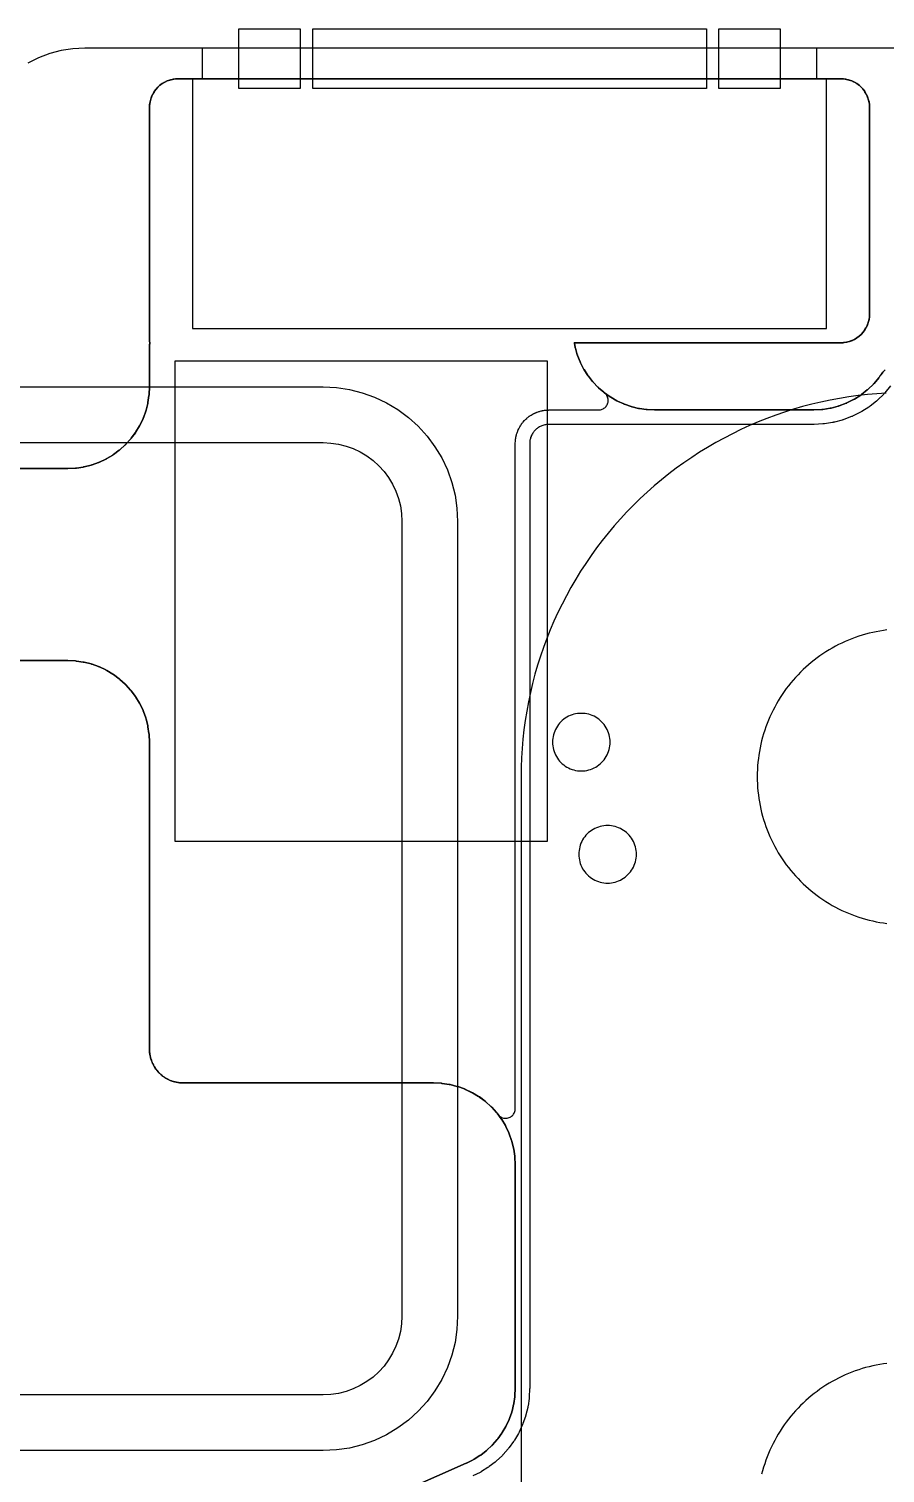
# Model space of a CAD drawing. Header units: millimetres. Extents: x 95 to 297, y -137 to -20.
# Drawn here: x 147.2 to 191.8, y -95.1 to -19.9 of the extents above; entities that cross this region are included whole.
import ezdxf

# ---------------------------------------------------------------- set-up
doc = ezdxf.new("R2010")
doc.units = ezdxf.units.MM
for name, color, linetype in [('BARE', 7, 'Continuous'), ('DAUGHTERBOARD', 6, 'Continuous'), ('FLOOR_ACCESS', 1, 'Continuous'), ('INNER_WALL', 2, 'Continuous'), ('JACKSCREWS', 1, 'Continuous'), ('MCU_MODULE', 2, 'Continuous'), ('MOUNT_ZONE', 6, 'Continuous'), ('MOUNTS', 5, 'Continuous'), ('OUTER_WALL', 1, 'Continuous'), ('PLATE', 4, 'Continuous'), ('PORTS', 7, 'Continuous'), ('ROOF', 5, 'Continuous'), ('TRACKPAD', 3, 'Continuous'), ('TRACKPAD_WELL', 4, 'Continuous')]:
    doc.layers.add(name, color=color, linetype=linetype)

msp = doc.modelspace()

# ---------------------------------------------------------------- linework, layer by layer
at = {"layer": 'BARE'}
for points in [[(229.353, -27.35), (227.231, -26.818), (226.947, -26.732), (224.896, -25.995), (224.622, -25.881), (222.653, -24.946), (222.392, -24.805), (220.526, -23.68), (220.279, -23.514), (218.415, -22.12), (218.414, -22.121), (218.082, -21.873), (217.575, -21.567), (217.04, -21.312), (216.483, -21.112), (215.909, -20.967), (215.323, -20.879), (214.731, -20.85), (150.144, -20.85), (149.526, -20.882), (148.915, -20.977), (148.318, -21.135), (147.739, -21.353), (147.186, -21.629)], [(134.782, -42.75), (149.23, -42.75), (149.236, -42.75), (149.254, -42.749), (149.259, -42.749), (149.653, -42.73), (149.664, -42.729), (149.694, -42.726), (149.694, -42.726), (149.704, -42.725), (150.066, -42.671), (150.077, -42.669), (150.106, -42.664), (150.116, -42.661), (150.471, -42.572), (150.482, -42.57), (150.51, -42.561), (150.52, -42.557), (150.864, -42.434), (150.875, -42.43), (150.902, -42.419), (150.912, -42.415), (151.242, -42.258), (151.252, -42.254), (151.278, -42.24), (151.288, -42.234), (151.601, -42.046), (151.61, -42.04), (151.635, -42.024), (151.644, -42.018), (151.937, -41.8), (151.946, -41.793), (151.969, -41.775), (151.977, -41.767), (152.248, -41.522), (152.256, -41.514), (152.277, -41.494), (152.284, -41.485), (152.53, -41.215), (152.537, -41.206), (152.556, -41.184), (152.562, -41.175), (152.78, -40.881), (152.787, -40.872), (152.803, -40.848), (152.809, -40.839), (152.997, -40.525), (153.002, -40.516), (153.016, -40.49), (153.021, -40.48), (153.177, -40.149), (153.182, -40.139), (153.193, -40.112), (153.197, -40.102), (153.32, -39.758), (153.324, -39.747), (153.332, -39.719), (153.335, -39.708), (153.424, -39.354), (153.426, -39.343), (153.432, -39.314), (153.434, -39.303), (153.487, -38.942), (153.489, -38.931), (153.492, -38.902), (153.492, -38.891), (153.512, -38.496), (153.512, -38.49), (153.512, -38.472), (153.512, -38.467), (153.512, -36.469), (153.513, -36.432), (153.513, -36.431), (153.514, -36.394), (153.516, -36.353), (153.522, -36.28), (153.522, -36.277), (153.523, -36.269), (153.53, -36.2), (153.522, -36.126), (153.52, -36.117), (153.512, -35.962), (153.512, -23.95), (153.52, -23.803), (153.541, -23.657), (153.577, -23.515), (153.627, -23.376), (153.69, -23.243), (153.765, -23.117), (153.853, -22.998), (153.952, -22.889), (154.061, -22.79), (154.179, -22.703), (154.305, -22.627), (154.438, -22.564), (154.577, -22.515), (154.72, -22.479), (154.865, -22.457), (155.012, -22.45), (189.512, -22.45), (189.66, -22.457), (189.805, -22.479), (189.948, -22.515), (190.087, -22.564), (190.22, -22.627), (190.346, -22.703), (190.464, -22.79), (190.573, -22.889), (190.672, -22.998), (190.76, -23.117), (190.835, -23.243), (190.898, -23.376), (190.948, -23.515), (190.984, -23.657), (191.005, -23.803), (191.012, -23.95), (191.012, -34.7), (191.005, -34.847), (190.984, -34.993), (190.948, -35.135), (190.898, -35.274), (190.835, -35.407), (190.76, -35.533), (190.672, -35.652), (190.573, -35.761), (190.464, -35.86), (190.346, -35.947), (190.22, -36.023), (190.087, -36.086), (189.948, -36.135), (189.805, -36.171), (189.66, -36.193), (189.512, -36.2), (175.671, -36.2), (175.637, -36.202), (175.642, -36.236), (175.68, -36.433), (175.682, -36.443), (175.689, -36.471), (175.691, -36.481), (175.792, -36.821), (175.795, -36.831), (175.804, -36.858), (175.808, -36.868), (175.94, -37.196), (175.944, -37.206), (175.956, -37.232), (175.961, -37.242), (176.123, -37.556), (176.128, -37.566), (176.143, -37.59), (176.148, -37.599), (176.34, -37.897), (176.346, -37.906), (176.362, -37.929), (176.369, -37.938), (176.588, -38.216), (176.595, -38.224), (176.613, -38.246), (176.621, -38.253), (176.865, -38.509), (176.873, -38.517), (176.893, -38.537), (176.901, -38.544), (177.169, -38.775), (177.177, -38.782), (177.2, -38.8), (177.208, -38.806), (177.497, -39.011), (177.506, -39.018), (177.53, -39.033), (177.539, -39.038), (177.846, -39.215), (177.855, -39.22), (177.88, -39.234), (177.89, -39.238), (178.212, -39.385), (178.222, -39.389), (178.248, -39.4), (178.258, -39.404), (178.593, -39.519), (178.603, -39.523), (178.63, -39.531), (178.641, -39.533), (178.985, -39.617), (178.995, -39.619), (179.023, -39.624), (179.034, -39.626), (179.384, -39.676), (179.395, -39.678), (179.423, -39.68), (179.434, -39.681), (179.817, -39.699), (179.822, -39.7), (179.84, -39.7), (179.845, -39.7), (188.076, -39.7), (188.082, -39.7), (188.101, -39.699), (188.106, -39.699), (188.52, -39.678), (188.532, -39.677), (188.562, -39.674), (188.574, -39.672), (188.953, -39.613), (188.964, -39.611), (188.995, -39.605), (189.006, -39.602), (189.377, -39.504), (189.388, -39.501), (189.417, -39.492), (189.428, -39.488), (189.787, -39.352), (189.798, -39.348), (189.826, -39.336), (189.837, -39.331), (190.18, -39.159), (190.19, -39.154), (190.217, -39.139), (190.227, -39.132), (190.551, -38.926), (190.56, -38.92), (190.585, -38.902), (190.595, -38.895), (190.895, -38.657), (190.904, -38.649), (190.928, -38.629), (190.936, -38.621), (191.211, -38.353), (191.219, -38.345), (191.24, -38.322), (191.247, -38.313), (191.493, -38.019), (191.5, -38.01), (191.519, -37.985), (191.525, -37.975), (191.549, -37.94), (191.57, -37.91), (191.57, -37.909), (191.592, -37.879), (191.616, -37.847), (191.661, -37.789), (191.663, -37.787), (191.711, -37.732), (191.725, -37.716), (191.776, -37.663), (191.777, -37.661), (191.83, -37.611)], [(154.731, -101.321), (170.004, -94.56), (170.009, -94.557), (170.025, -94.55), (170.029, -94.548), (170.375, -94.374), (170.385, -94.369), (170.41, -94.355), (170.419, -94.349), (170.722, -94.159), (170.731, -94.153), (170.755, -94.137), (170.764, -94.13), (171.047, -93.911), (171.056, -93.905), (171.077, -93.886), (171.085, -93.879), (171.347, -93.634), (171.354, -93.626), (171.374, -93.606), (171.382, -93.598), (171.618, -93.329), (171.625, -93.32), (171.643, -93.298), (171.649, -93.289), (171.859, -92.999), (171.865, -92.99), (171.881, -92.966), (171.886, -92.957), (172.067, -92.648), (172.072, -92.638), (172.086, -92.613), (172.09, -92.603), (172.241, -92.278), (172.245, -92.268), (172.256, -92.241), (172.259, -92.231), (172.378, -91.893), (172.381, -91.883), (172.389, -91.855), (172.392, -91.845), (172.477, -91.497), (172.48, -91.487), (172.485, -91.458), (172.487, -91.448), (172.538, -91.093), (172.54, -91.083), (172.543, -91.054), (172.543, -91.043), (172.562, -90.656), (172.562, -90.651), (172.562, -90.633), (172.562, -90.628), (172.562, -79.033), (172.562, -79.027), (172.562, -79.008), (172.562, -79.004), (172.542, -78.609), (172.542, -78.598), (172.539, -78.569), (172.537, -78.558), (172.484, -78.197), (172.482, -78.186), (172.476, -78.157), (172.474, -78.146), (172.385, -77.792), (172.382, -77.781), (172.374, -77.753), (172.37, -77.742), (172.247, -77.398), (172.243, -77.388), (172.232, -77.361), (172.227, -77.351), (172.071, -77.02), (172.066, -77.01), (172.052, -76.984), (172.047, -76.975), (171.859, -76.661), (171.853, -76.652), (171.837, -76.628), (171.83, -76.619), (171.612, -76.325), (171.606, -76.316), (171.587, -76.294), (171.58, -76.285), (171.334, -76.015), (171.327, -76.006), (171.306, -75.986), (171.298, -75.978), (171.027, -75.733), (171.019, -75.725), (170.996, -75.707), (170.987, -75.7), (170.694, -75.482), (170.685, -75.476), (170.66, -75.46), (170.651, -75.454), (170.338, -75.266), (170.328, -75.26), (170.302, -75.246), (170.292, -75.242), (169.962, -75.085), (169.952, -75.081), (169.925, -75.07), (169.914, -75.066), (169.57, -74.943), (169.56, -74.939), (169.532, -74.93), (169.521, -74.928), (169.166, -74.839), (169.156, -74.836), (169.127, -74.831), (169.116, -74.829), (168.754, -74.775), (168.744, -74.774), (168.714, -74.771), (168.703, -74.77), (168.308, -74.751), (168.303, -74.75), (168.284, -74.75), (168.279, -74.75), (155.282, -74.75), (155.245, -74.75), (155.244, -74.75), (155.207, -74.748), (155.166, -74.746), (155.092, -74.741), (155.09, -74.741), (155.017, -74.731), (154.995, -74.728), (154.923, -74.716), (154.92, -74.715), (154.848, -74.699), (154.827, -74.694), (154.756, -74.674), (154.754, -74.673), (154.684, -74.65), (154.663, -74.643), (154.594, -74.616), (154.592, -74.615), (154.525, -74.586), (154.505, -74.576), (154.439, -74.543), (154.437, -74.542), (154.373, -74.506), (154.354, -74.494), (154.292, -74.455), (154.29, -74.454), (154.23, -74.411), (154.212, -74.398), (154.154, -74.353), (154.152, -74.351), (154.096, -74.303), (154.08, -74.288), (154.027, -74.238), (154.025, -74.236), (153.974, -74.183), (153.959, -74.166), (153.911, -74.111), (153.91, -74.109), (153.864, -74.051), (153.851, -74.033), (153.809, -73.973), (153.808, -73.971), (153.768, -73.909), (153.757, -73.89), (153.721, -73.826), (153.719, -73.824), (153.686, -73.758), (153.677, -73.738), (153.647, -73.671), (153.646, -73.668), (153.62, -73.6), (153.612, -73.579), (153.589, -73.509), (153.588, -73.507), (153.569, -73.436), (153.563, -73.414), (153.547, -73.342), (153.547, -73.34), (153.534, -73.268), (153.531, -73.246), (153.522, -73.173), (153.522, -73.17), (153.516, -73.097), (153.514, -73.056), (153.513, -73.019), (153.513, -73.018), (153.512, -72.981), (153.512, -57.033), (153.512, -57.027), (153.512, -57.008), (153.512, -57.004), (153.492, -56.609), (153.492, -56.598), (153.489, -56.569), (153.487, -56.558), (153.434, -56.197), (153.432, -56.186), (153.426, -56.157), (153.424, -56.146), (153.335, -55.792), (153.332, -55.781), (153.324, -55.753), (153.32, -55.742), (153.197, -55.398), (153.193, -55.388), (153.182, -55.361), (153.177, -55.351), (153.021, -55.02), (153.016, -55.01), (153.002, -54.984), (152.997, -54.975), (152.809, -54.661), (152.803, -54.652), (152.787, -54.628), (152.78, -54.619), (152.562, -54.325), (152.556, -54.316), (152.537, -54.294), (152.53, -54.285), (152.284, -54.015), (152.277, -54.006), (152.256, -53.986), (152.248, -53.978), (151.977, -53.733), (151.969, -53.725), (151.946, -53.707), (151.937, -53.7), (151.644, -53.482), (151.635, -53.476), (151.61, -53.46), (151.601, -53.454), (151.288, -53.266), (151.278, -53.26), (151.252, -53.246), (151.242, -53.242), (150.912, -53.085), (150.902, -53.081), (150.875, -53.07), (150.864, -53.066), (150.52, -52.943), (150.51, -52.939), (150.482, -52.93), (150.471, -52.928), (150.116, -52.839), (150.106, -52.836), (150.077, -52.831), (150.066, -52.829), (149.704, -52.775), (149.694, -52.774), (149.664, -52.771), (149.653, -52.77), (149.258, -52.751), (149.253, -52.75), (149.234, -52.75), (149.229, -52.75), (134.782, -52.75)]]:
    msp.add_lwpolyline(points, dxfattribs=at)
msp.add_lwpolyline([(156.262, -22.45), (188.262, -22.45), (188.262, -20.85), (156.262, -20.85), (156.262, -22.45)], close=True, dxfattribs=at)
at = {"layer": 'DAUGHTERBOARD'}
msp.add_lwpolyline([(155.762, -22.45), (155.762, -35.45), (188.762, -35.45), (188.762, -22.45), (155.762, -22.45)], close=True, dxfattribs=at)
at = {"layer": 'FLOOR_ACCESS'}
for points in [[(177.5, -57), (177.497, -56.902), (177.487, -56.804), (177.471, -56.707), (177.449, -56.612), (177.42, -56.518), (177.386, -56.426), (177.345, -56.337), (177.299, -56.25), (177.247, -56.167), (177.19, -56.087), (177.128, -56.011), (177.061, -55.939), (176.989, -55.872), (176.913, -55.81), (176.833, -55.753), (176.75, -55.701), (176.663, -55.655), (176.574, -55.614), (176.482, -55.58), (176.388, -55.551), (176.293, -55.529), (176.196, -55.513), (176.098, -55.503), (176, -55.5), (175.902, -55.503), (175.804, -55.513), (175.707, -55.529), (175.612, -55.551), (175.518, -55.58), (175.426, -55.614), (175.337, -55.655), (175.25, -55.701), (175.167, -55.753), (175.087, -55.81), (175.011, -55.872), (174.939, -55.939), (174.872, -56.011), (174.81, -56.087), (174.753, -56.167), (174.701, -56.25), (174.655, -56.337), (174.614, -56.426), (174.58, -56.518), (174.551, -56.612), (174.529, -56.707), (174.513, -56.804), (174.503, -56.902), (174.5, -57), (174.503, -57.098), (174.513, -57.196), (174.529, -57.293), (174.551, -57.388), (174.58, -57.482), (174.614, -57.574), (174.655, -57.663), (174.701, -57.75), (174.753, -57.833), (174.81, -57.913), (174.872, -57.989), (174.939, -58.061), (175.011, -58.128), (175.087, -58.19), (175.167, -58.247), (175.25, -58.299), (175.337, -58.345), (175.426, -58.386), (175.518, -58.42), (175.612, -58.449), (175.707, -58.471), (175.804, -58.487), (175.902, -58.497), (176, -58.5), (176.098, -58.497), (176.196, -58.487), (176.293, -58.471), (176.388, -58.449), (176.482, -58.42), (176.574, -58.386), (176.663, -58.345), (176.75, -58.299), (176.833, -58.247), (176.913, -58.19), (176.989, -58.128), (177.061, -58.061), (177.128, -57.989), (177.19, -57.913), (177.247, -57.833), (177.299, -57.75), (177.345, -57.663), (177.386, -57.574), (177.42, -57.482), (177.449, -57.388), (177.471, -57.293), (177.487, -57.196), (177.497, -57.098), (177.5, -57)], [(178.87, -62.842), (178.867, -62.743), (178.857, -62.646), (178.841, -62.549), (178.819, -62.453), (178.79, -62.359), (178.756, -62.267), (178.715, -62.178), (178.669, -62.092), (178.617, -62.008), (178.56, -61.928), (178.498, -61.852), (178.431, -61.781), (178.359, -61.714), (178.283, -61.651), (178.203, -61.594), (178.12, -61.542), (178.034, -61.496), (177.944, -61.456), (177.852, -61.421), (177.758, -61.393), (177.663, -61.37), (177.566, -61.354), (177.468, -61.345), (177.37, -61.342), (177.272, -61.345), (177.174, -61.354), (177.077, -61.37), (176.982, -61.393), (176.888, -61.421), (176.796, -61.456), (176.707, -61.496), (176.62, -61.542), (176.537, -61.594), (176.457, -61.651), (176.381, -61.714), (176.309, -61.781), (176.242, -61.852), (176.18, -61.928), (176.123, -62.008), (176.071, -62.092), (176.025, -62.178), (175.984, -62.267), (175.95, -62.359), (175.921, -62.453), (175.899, -62.549), (175.883, -62.646), (175.873, -62.743), (175.87, -62.842), (175.873, -62.94), (175.883, -63.037), (175.899, -63.134), (175.921, -63.23), (175.95, -63.324), (175.984, -63.416), (176.025, -63.505), (176.071, -63.592), (176.123, -63.675), (176.18, -63.755), (176.242, -63.831), (176.309, -63.902), (176.381, -63.969), (176.457, -64.032), (176.537, -64.089), (176.62, -64.141), (176.707, -64.187), (176.796, -64.227), (176.888, -64.262), (176.982, -64.29), (177.077, -64.313), (177.174, -64.329), (177.272, -64.338), (177.37, -64.341), (177.468, -64.338), (177.566, -64.329), (177.663, -64.313), (177.758, -64.29), (177.852, -64.262), (177.944, -64.227), (178.034, -64.187), (178.12, -64.141), (178.203, -64.089), (178.283, -64.032), (178.359, -63.969), (178.431, -63.902), (178.498, -63.831), (178.56, -63.755), (178.617, -63.675), (178.669, -63.592), (178.715, -63.505), (178.756, -63.416), (178.79, -63.324), (178.819, -63.23), (178.841, -63.134), (178.857, -63.037), (178.867, -62.94), (178.87, -62.842)]]:
    msp.add_lwpolyline(points, close=True, dxfattribs=at)
at = {"layer": 'INNER_WALL'}
for points in [[(191.83, -37.611), (191.777, -37.661), (191.776, -37.663), (191.725, -37.716), (191.711, -37.732), (191.663, -37.787), (191.661, -37.789), (191.616, -37.847), (191.592, -37.879), (191.57, -37.909), (191.57, -37.91), (191.549, -37.94), (191.525, -37.975), (191.519, -37.985), (191.5, -38.01), (191.493, -38.019), (191.247, -38.313), (191.24, -38.322), (191.219, -38.345), (191.211, -38.353), (190.936, -38.621), (190.928, -38.629), (190.904, -38.649), (190.895, -38.657), (190.595, -38.895), (190.585, -38.902), (190.56, -38.92), (190.551, -38.926), (190.227, -39.132), (190.217, -39.139), (190.19, -39.154), (190.18, -39.159), (189.837, -39.331), (189.826, -39.336), (189.798, -39.348), (189.787, -39.352), (189.428, -39.488), (189.417, -39.492), (189.388, -39.501), (189.377, -39.504), (189.006, -39.602), (188.995, -39.605), (188.964, -39.611), (188.953, -39.613), (188.574, -39.672), (188.562, -39.674), (188.532, -39.677), (188.52, -39.678), (188.106, -39.699), (188.101, -39.699), (188.082, -39.7), (188.076, -39.7), (179.845, -39.7), (179.84, -39.7), (179.822, -39.7), (179.817, -39.699), (179.434, -39.681), (179.423, -39.68), (179.395, -39.678), (179.384, -39.676), (179.034, -39.626), (179.023, -39.624), (178.995, -39.619), (178.985, -39.617), (178.641, -39.533), (178.63, -39.531), (178.603, -39.523), (178.593, -39.519), (178.258, -39.404), (178.248, -39.4), (178.222, -39.389), (178.212, -39.385), (177.89, -39.238), (177.88, -39.234), (177.855, -39.22), (177.846, -39.215), (177.539, -39.038), (177.53, -39.033), (177.506, -39.018), (177.497, -39.011), (177.208, -38.806), (177.2, -38.8), (177.177, -38.782), (177.169, -38.775), (176.901, -38.544), (176.893, -38.537), (176.873, -38.517), (176.865, -38.509), (176.621, -38.253), (176.613, -38.246), (176.595, -38.224), (176.588, -38.216), (176.369, -37.938), (176.362, -37.929), (176.346, -37.906), (176.34, -37.897), (176.148, -37.599), (176.143, -37.59), (176.128, -37.566), (176.123, -37.556), (175.961, -37.242), (175.956, -37.232), (175.944, -37.206), (175.94, -37.196), (175.808, -36.868), (175.804, -36.858), (175.795, -36.831), (175.792, -36.821), (175.691, -36.481), (175.689, -36.471), (175.682, -36.443), (175.68, -36.433), (175.642, -36.236), (175.637, -36.202), (175.671, -36.2), (189.512, -36.2), (189.66, -36.193), (189.805, -36.171), (189.948, -36.135), (190.087, -36.086), (190.22, -36.023), (190.346, -35.947), (190.464, -35.86), (190.573, -35.761), (190.672, -35.652), (190.76, -35.533), (190.835, -35.407), (190.898, -35.274), (190.948, -35.135), (190.984, -34.993), (191.005, -34.847), (191.012, -34.7), (191.012, -23.95), (191.005, -23.803), (190.984, -23.657), (190.948, -23.515), (190.898, -23.376), (190.835, -23.243), (190.76, -23.117), (190.672, -22.998), (190.573, -22.889), (190.464, -22.79), (190.346, -22.703), (190.22, -22.627), (190.087, -22.564), (189.948, -22.515), (189.805, -22.479), (189.66, -22.457), (189.512, -22.45), (155.012, -22.45), (154.865, -22.457), (154.72, -22.479), (154.577, -22.515), (154.438, -22.564), (154.305, -22.627), (154.179, -22.703), (154.061, -22.79), (153.952, -22.889), (153.853, -22.998), (153.765, -23.117), (153.69, -23.243), (153.627, -23.376), (153.577, -23.515), (153.541, -23.657), (153.52, -23.803), (153.512, -23.95), (153.512, -35.962), (153.52, -36.117), (153.522, -36.126), (153.53, -36.2), (153.523, -36.269), (153.522, -36.277), (153.522, -36.28), (153.516, -36.353), (153.514, -36.394), (153.513, -36.431), (153.513, -36.432), (153.512, -36.469), (153.512, -38.467), (153.512, -38.472), (153.512, -38.49), (153.512, -38.496), (153.492, -38.891), (153.492, -38.902), (153.489, -38.931), (153.487, -38.942), (153.434, -39.303), (153.432, -39.314), (153.426, -39.343), (153.424, -39.354), (153.335, -39.708), (153.332, -39.719), (153.324, -39.747), (153.32, -39.758), (153.197, -40.102), (153.193, -40.112), (153.182, -40.139), (153.177, -40.149), (153.021, -40.48), (153.016, -40.49), (153.002, -40.516), (152.997, -40.525), (152.809, -40.839), (152.803, -40.848), (152.787, -40.872), (152.78, -40.881), (152.562, -41.175), (152.556, -41.184), (152.537, -41.206), (152.53, -41.215), (152.284, -41.485), (152.277, -41.494), (152.256, -41.514), (152.248, -41.522), (151.977, -41.767), (151.969, -41.775), (151.946, -41.793), (151.937, -41.8), (151.644, -42.018), (151.635, -42.024), (151.61, -42.04), (151.601, -42.046), (151.288, -42.234), (151.278, -42.24), (151.252, -42.254), (151.242, -42.258), (150.912, -42.415), (150.902, -42.419), (150.875, -42.43), (150.864, -42.434), (150.52, -42.557), (150.51, -42.561), (150.482, -42.57), (150.471, -42.572), (150.116, -42.661), (150.106, -42.664), (150.077, -42.669), (150.066, -42.671), (149.704, -42.725), (149.694, -42.726), (149.664, -42.729), (149.664, -42.729), (149.653, -42.73), (149.259, -42.749), (149.254, -42.749), (149.236, -42.75), (149.23, -42.75), (134.782, -42.75)], [(134.782, -52.75), (149.229, -52.75), (149.234, -52.75), (149.253, -52.75), (149.258, -52.751), (149.653, -52.77), (149.664, -52.771), (149.694, -52.774), (149.704, -52.775), (150.066, -52.829), (150.077, -52.831), (150.106, -52.836), (150.116, -52.839), (150.471, -52.928), (150.482, -52.93), (150.51, -52.939), (150.52, -52.943), (150.864, -53.066), (150.875, -53.07), (150.902, -53.081), (150.912, -53.085), (151.242, -53.242), (151.252, -53.246), (151.278, -53.26), (151.288, -53.266), (151.601, -53.454), (151.61, -53.46), (151.635, -53.476), (151.644, -53.482), (151.937, -53.7), (151.946, -53.707), (151.969, -53.725), (151.977, -53.733), (152.248, -53.978), (152.256, -53.986), (152.277, -54.006), (152.284, -54.015), (152.53, -54.285), (152.537, -54.294), (152.556, -54.316), (152.562, -54.325), (152.78, -54.619), (152.787, -54.628), (152.803, -54.652), (152.809, -54.661), (152.997, -54.975), (153.002, -54.984), (153.016, -55.01), (153.021, -55.02), (153.177, -55.351), (153.182, -55.361), (153.193, -55.388), (153.197, -55.398), (153.32, -55.742), (153.324, -55.753), (153.332, -55.781), (153.335, -55.792), (153.424, -56.146), (153.426, -56.157), (153.432, -56.186), (153.434, -56.197), (153.487, -56.558), (153.489, -56.569), (153.492, -56.598), (153.492, -56.609), (153.512, -57.004), (153.512, -57.008), (153.512, -57.027), (153.512, -57.033), (153.512, -72.981), (153.513, -73.018), (153.513, -73.019), (153.514, -73.056), (153.516, -73.097), (153.522, -73.17), (153.522, -73.173), (153.531, -73.246), (153.534, -73.268), (153.547, -73.34), (153.547, -73.342), (153.563, -73.414), (153.569, -73.436), (153.588, -73.507), (153.589, -73.509), (153.612, -73.579), (153.62, -73.6), (153.646, -73.668), (153.647, -73.671), (153.677, -73.738), (153.686, -73.758), (153.719, -73.824), (153.721, -73.826), (153.757, -73.89), (153.768, -73.909), (153.808, -73.971), (153.809, -73.973), (153.851, -74.033), (153.864, -74.051), (153.91, -74.109), (153.911, -74.111), (153.959, -74.166), (153.974, -74.183), (154.025, -74.236), (154.027, -74.238), (154.08, -74.288), (154.096, -74.303), (154.152, -74.351), (154.154, -74.353), (154.212, -74.398), (154.23, -74.411), (154.29, -74.454), (154.292, -74.455), (154.354, -74.494), (154.373, -74.506), (154.437, -74.542), (154.439, -74.543), (154.505, -74.576), (154.525, -74.586), (154.592, -74.615), (154.594, -74.616), (154.663, -74.643), (154.684, -74.65), (154.754, -74.673), (154.756, -74.674), (154.827, -74.694), (154.848, -74.699), (154.92, -74.715), (154.923, -74.716), (154.995, -74.728), (155.017, -74.731), (155.09, -74.741), (155.092, -74.741), (155.166, -74.746), (155.207, -74.748), (155.244, -74.75), (155.245, -74.75), (155.282, -74.75), (168.279, -74.75), (168.284, -74.75), (168.303, -74.75), (168.308, -74.751), (168.703, -74.77), (168.714, -74.771), (168.744, -74.774), (168.754, -74.775), (169.116, -74.829), (169.127, -74.831), (169.156, -74.836), (169.166, -74.839), (169.521, -74.928), (169.532, -74.93), (169.56, -74.939), (169.57, -74.943), (169.914, -75.066), (169.925, -75.07), (169.952, -75.081), (169.962, -75.085), (170.292, -75.242), (170.302, -75.246), (170.328, -75.26), (170.338, -75.266), (170.651, -75.454), (170.66, -75.46), (170.685, -75.476), (170.694, -75.482), (170.987, -75.7), (170.996, -75.707), (171.019, -75.725), (171.027, -75.733), (171.298, -75.978), (171.306, -75.986), (171.327, -76.006), (171.334, -76.015), (171.58, -76.285), (171.587, -76.294), (171.606, -76.316), (171.612, -76.325), (171.83, -76.619), (171.837, -76.628), (171.853, -76.652), (171.859, -76.661), (172.047, -76.975), (172.052, -76.984), (172.066, -77.01), (172.071, -77.02), (172.227, -77.351), (172.232, -77.361), (172.243, -77.388), (172.247, -77.398), (172.37, -77.742), (172.374, -77.753), (172.382, -77.781), (172.385, -77.792), (172.474, -78.146), (172.476, -78.157), (172.482, -78.186), (172.484, -78.197), (172.537, -78.558), (172.539, -78.569), (172.542, -78.598), (172.542, -78.609), (172.562, -79.004), (172.562, -79.008), (172.562, -79.027), (172.562, -79.033), (172.562, -90.628), (172.562, -90.633), (172.562, -90.651), (172.562, -90.656), (172.543, -91.043), (172.543, -91.054), (172.54, -91.083), (172.538, -91.093), (172.487, -91.448), (172.485, -91.458), (172.48, -91.487), (172.477, -91.497), (172.392, -91.845), (172.389, -91.855), (172.381, -91.883), (172.378, -91.893), (172.259, -92.231), (172.256, -92.241), (172.245, -92.268), (172.241, -92.278), (172.09, -92.603), (172.086, -92.613), (172.072, -92.638), (172.067, -92.648), (171.886, -92.957), (171.881, -92.966), (171.865, -92.99), (171.859, -92.999), (171.649, -93.289), (171.643, -93.298), (171.625, -93.32), (171.618, -93.329), (171.382, -93.598), (171.374, -93.606), (171.354, -93.626), (171.347, -93.634), (171.085, -93.879), (171.077, -93.886), (171.056, -93.905), (171.047, -93.911), (170.764, -94.13), (170.755, -94.137), (170.731, -94.153), (170.722, -94.159), (170.419, -94.349), (170.41, -94.355), (170.385, -94.369), (170.375, -94.374), (170.029, -94.548), (170.025, -94.55), (170.009, -94.557), (170.004, -94.56), (154.731, -101.321)]]:
    msp.add_lwpolyline(points, dxfattribs=at)
at = {"layer": 'JACKSCREWS'}
for points in [[(161.362, -19.85), (161.362, -22.95), (158.162, -22.95), (158.162, -19.85), (161.362, -19.85)], [(186.362, -19.85), (186.362, -22.95), (183.162, -22.95), (183.162, -19.85), (186.362, -19.85)]]:
    msp.add_lwpolyline(points, close=True, dxfattribs=at)
at = {"layer": 'MCU_MODULE'}
msp.add_lwpolyline([(154.838, -37.15), (154.838, -62.15), (174.238, -62.15), (174.238, -37.15), (154.838, -37.15)], close=True, dxfattribs=at)
at = {"layer": 'MOUNT_ZONE'}
msp.add_lwpolyline([(191.881, -38.824), (191.391, -38.854), (190.902, -38.896), (190.414, -38.95), (189.928, -39.016), (189.443, -39.094), (188.961, -39.184), (188.48, -39.286), (188.003, -39.399), (187.528, -39.524), (187.057, -39.661), (186.589, -39.809), (186.125, -39.969), (185.665, -40.14), (185.209, -40.322), (184.758, -40.516), (184.311, -40.72), (183.87, -40.936), (183.435, -41.162), (183.005, -41.398), (182.58, -41.645), (182.163, -41.903), (181.751, -42.171), (181.346, -42.448), (180.949, -42.736), (180.558, -43.033), (180.175, -43.34), (179.799, -43.656), (179.431, -43.981), (179.072, -44.315), (178.72, -44.658), (178.378, -45.009), (178.043, -45.369), (177.718, -45.737), (177.402, -46.112), (177.096, -46.495), (176.798, -46.886), (176.511, -47.284), (176.233, -47.689), (175.965, -48.1), (175.708, -48.518), (175.461, -48.942), (175.224, -49.372), (174.998, -49.808), (174.783, -50.249), (174.578, -50.695), (174.385, -51.146), (174.203, -51.602), (174.032, -52.062), (173.872, -52.526), (173.724, -52.994), (173.587, -53.466), (173.462, -53.94), (173.348, -54.418), (173.247, -54.898), (173.157, -55.381), (173.079, -55.865), (173.013, -56.352), (172.959, -56.84), (172.917, -57.329), (172.887, -57.819), (172.869, -58.309), (172.863, -58.8), (172.863, -97)], dxfattribs=at)
at = {"layer": 'MOUNTS'}
for points in [[(191.92, -51.158), (191.733, -51.183), (191.546, -51.213), (191.36, -51.248), (191.175, -51.287), (190.992, -51.331), (190.809, -51.379), (190.627, -51.432), (190.447, -51.489), (190.268, -51.55), (190.091, -51.616), (189.916, -51.686), (189.742, -51.761), (189.57, -51.839), (189.4, -51.922), (189.233, -52.009), (189.067, -52.1), (188.904, -52.195), (188.743, -52.295), (188.585, -52.398), (188.429, -52.505), (188.276, -52.615), (188.125, -52.73), (187.978, -52.848), (187.833, -52.969), (187.691, -53.095), (187.553, -53.223), (187.418, -53.355), (187.286, -53.491), (187.157, -53.629), (187.032, -53.771), (186.91, -53.915), (186.792, -54.063), (186.678, -54.213), (186.567, -54.366), (186.46, -54.522), (186.357, -54.681), (186.258, -54.841), (186.163, -55.005), (186.072, -55.17), (185.985, -55.338), (185.902, -55.508), (185.823, -55.68), (185.749, -55.853), (185.678, -56.029), (185.613, -56.206), (185.551, -56.385), (185.494, -56.565), (185.441, -56.746), (185.393, -56.929), (185.35, -57.113), (185.31, -57.298), (185.276, -57.484), (185.246, -57.67), (185.22, -57.857), (185.2, -58.045), (185.183, -58.234), (185.172, -58.422), (185.165, -58.611), (185.163, -58.8), (185.165, -58.989), (185.172, -59.178), (185.183, -59.366), (185.2, -59.555), (185.22, -59.743), (185.246, -59.93), (185.276, -60.116), (185.31, -60.302), (185.35, -60.487), (185.393, -60.671), (185.441, -60.854), (185.494, -61.035), (185.551, -61.215), (185.613, -61.394), (185.678, -61.571), (185.749, -61.747), (185.823, -61.92), (185.902, -62.092), (185.985, -62.262), (186.072, -62.43), (186.163, -62.595), (186.258, -62.759), (186.357, -62.919), (186.46, -63.078), (186.567, -63.234), (186.678, -63.387), (186.792, -63.537), (186.91, -63.685), (187.032, -63.829), (187.157, -63.971), (187.286, -64.109), (187.418, -64.245), (187.553, -64.377), (187.691, -64.505), (187.833, -64.631), (187.978, -64.752), (188.125, -64.87), (188.276, -64.985), (188.429, -65.095), (188.585, -65.202), (188.743, -65.305), (188.904, -65.405), (189.067, -65.5), (189.233, -65.591), (189.4, -65.678), (189.57, -65.761), (189.742, -65.839), (189.916, -65.914), (190.091, -65.984), (190.268, -66.05), (190.447, -66.111), (190.627, -66.168), (190.809, -66.221), (190.992, -66.269), (191.175, -66.313), (191.36, -66.352), (191.546, -66.387), (191.733, -66.417), (191.92, -66.442)], [(191.92, -89.358), (191.733, -89.383), (191.546, -89.413), (191.36, -89.448), (191.175, -89.487), (190.992, -89.531), (190.809, -89.579), (190.627, -89.632), (190.447, -89.689), (190.268, -89.75), (190.091, -89.816), (189.916, -89.886), (189.742, -89.961), (189.57, -90.039), (189.4, -90.122), (189.233, -90.209), (189.067, -90.3), (188.904, -90.395), (188.743, -90.495), (188.585, -90.598), (188.429, -90.705), (188.276, -90.815), (188.125, -90.93), (187.978, -91.048), (187.833, -91.169), (187.691, -91.295), (187.553, -91.423), (187.418, -91.555), (187.286, -91.691), (187.157, -91.829), (187.032, -91.971), (186.91, -92.115), (186.792, -92.263), (186.678, -92.413), (186.567, -92.566), (186.46, -92.722), (186.357, -92.881), (186.258, -93.041), (186.163, -93.205), (186.072, -93.37), (185.985, -93.538), (185.902, -93.708), (185.823, -93.88), (185.749, -94.053), (185.678, -94.229), (185.613, -94.406), (185.551, -94.585), (185.494, -94.765), (185.441, -94.946), (185.393, -95.129)]]:
    msp.add_lwpolyline(points, dxfattribs=at)
at = {"layer": 'OUTER_WALL'}
msp.add_lwpolyline([(229.353, -27.35), (227.231, -26.818), (226.947, -26.732), (224.896, -25.995), (224.622, -25.881), (222.653, -24.946), (222.392, -24.805), (220.526, -23.68), (220.279, -23.514), (218.415, -22.12), (218.414, -22.121), (218.082, -21.873), (217.575, -21.567), (217.04, -21.312), (216.483, -21.112), (215.909, -20.967), (215.323, -20.879), (214.731, -20.85), (150.144, -20.85), (149.526, -20.882), (148.915, -20.977), (148.318, -21.135), (147.739, -21.353), (147.186, -21.629)], dxfattribs=at)
at = {"layer": 'PLATE'}
msp.add_lwpolyline([(192.111, -38.448), (191.811, -38.808), (191.784, -38.839), (191.777, -38.847), (191.748, -38.876), (191.446, -39.171), (191.416, -39.199), (191.408, -39.206), (191.376, -39.233), (191.045, -39.495), (191.012, -39.52), (191.004, -39.526), (190.97, -39.549), (190.613, -39.776), (190.578, -39.797), (190.569, -39.802), (190.533, -39.821), (190.155, -40.01), (190.118, -40.028), (190.108, -40.032), (190.07, -40.047), (189.675, -40.196), (189.636, -40.21), (189.626, -40.213), (189.587, -40.225), (189.178, -40.332), (189.138, -40.342), (189.128, -40.344), (189.087, -40.351), (188.67, -40.416), (188.629, -40.422), (188.619, -40.423), (188.578, -40.426), (188.133, -40.449), (188.112, -40.45), (188.107, -40.45), (188.087, -40.45), (174.322, -40.45), (174.303, -40.45), (174.234, -40.454), (174.195, -40.458), (174.137, -40.466), (174.098, -40.474), (174.041, -40.488), (174.004, -40.5), (173.948, -40.52), (173.912, -40.535), (173.859, -40.56), (173.824, -40.578), (173.774, -40.608), (173.741, -40.63), (173.694, -40.665), (173.664, -40.69), (173.62, -40.73), (173.592, -40.757), (173.553, -40.801), (173.528, -40.831), (173.493, -40.879), (173.471, -40.911), (173.441, -40.962), (173.422, -40.996), (173.397, -41.05), (173.382, -41.086), (173.362, -41.141), (173.351, -41.179), (173.336, -41.236), (173.329, -41.274), (173.32, -41.333), (173.316, -41.372), (173.313, -41.44), (173.312, -41.46), (173.312, -90.639), (173.312, -90.658), (173.312, -90.663), (173.311, -90.682), (173.291, -91.097), (173.289, -91.136), (173.288, -91.145), (173.283, -91.183), (173.227, -91.573), (173.22, -91.611), (173.218, -91.621), (173.21, -91.658), (173.116, -92.041), (173.106, -92.078), (173.103, -92.087), (173.092, -92.124), (172.961, -92.496), (172.948, -92.532), (172.944, -92.541), (172.929, -92.576), (172.764, -92.934), (172.747, -92.968), (172.742, -92.977), (172.724, -93.01), (172.525, -93.351), (172.505, -93.383), (172.499, -93.391), (172.478, -93.423), (172.247, -93.743), (172.224, -93.773), (172.218, -93.781), (172.193, -93.81), (171.933, -94.106), (171.907, -94.135), (171.9, -94.141), (171.873, -94.168), (171.585, -94.438), (171.557, -94.464), (171.549, -94.47), (171.519, -94.494), (171.207, -94.735), (171.176, -94.758), (171.169, -94.763), (171.137, -94.784), (170.803, -94.994), (170.77, -95.014), (170.762, -95.018), (170.728, -95.036), (170.356, -95.223)], dxfattribs=at)
at = {"layer": 'PORTS'}
msp.add_lwpolyline([(182.512, -19.85), (182.512, -22.95), (162.012, -22.95), (162.012, -19.85), (182.512, -19.85)], close=True, dxfattribs=at)
at = {"layer": 'ROOF'}
msp.add_lwpolyline([(134.785, -52.75), (149.228, -52.75), (149.233, -52.75), (149.236, -52.75), (149.25, -52.75), (149.255, -52.751), (149.256, -52.751), (149.652, -52.77), (149.655, -52.77), (149.66, -52.77), (149.669, -52.771), (149.689, -52.773), (149.698, -52.774), (149.703, -52.775), (149.706, -52.775), (150.064, -52.829), (150.067, -52.829), (150.072, -52.83), (150.081, -52.831), (150.101, -52.835), (150.11, -52.837), (150.115, -52.838), (150.118, -52.839), (150.469, -52.927), (150.472, -52.928), (150.477, -52.929), (150.486, -52.932), (150.505, -52.938), (150.514, -52.94), (150.519, -52.942), (150.522, -52.943), (150.863, -53.065), (150.866, -53.066), (150.87, -53.068), (150.879, -53.071), (150.898, -53.079), (150.906, -53.083), (150.91, -53.085), (150.913, -53.086), (151.241, -53.241), (151.244, -53.242), (151.248, -53.244), (151.256, -53.249), (151.274, -53.258), (151.282, -53.263), (151.286, -53.265), (151.289, -53.267), (151.6, -53.453), (151.602, -53.455), (151.607, -53.457), (151.614, -53.462), (151.631, -53.473), (151.639, -53.479), (151.643, -53.481), (151.645, -53.483), (151.936, -53.699), (151.939, -53.701), (151.943, -53.704), (151.95, -53.71), (151.965, -53.722), (151.972, -53.728), (151.976, -53.732), (151.978, -53.734), (152.247, -53.977), (152.249, -53.979), (152.253, -53.983), (152.259, -53.989), (152.274, -54.003), (152.28, -54.01), (152.283, -54.013), (152.285, -54.016), (152.529, -54.284), (152.531, -54.286), (152.534, -54.29), (152.54, -54.297), (152.553, -54.313), (152.559, -54.32), (152.562, -54.324), (152.563, -54.326), (152.779, -54.617), (152.781, -54.62), (152.784, -54.624), (152.789, -54.631), (152.8, -54.648), (152.805, -54.656), (152.808, -54.66), (152.81, -54.663), (152.996, -54.974), (152.997, -54.976), (153, -54.98), (153.004, -54.988), (153.014, -55.006), (153.018, -55.015), (153.02, -55.019), (153.022, -55.022), (153.176, -55.349), (153.178, -55.352), (153.18, -55.356), (153.183, -55.365), (153.191, -55.384), (153.195, -55.392), (153.196, -55.397), (153.197, -55.4), (153.319, -55.741), (153.32, -55.744), (153.322, -55.748), (153.325, -55.757), (153.331, -55.776), (153.333, -55.785), (153.334, -55.79), (153.335, -55.793), (153.423, -56.145), (153.424, -56.148), (153.425, -56.152), (153.427, -56.161), (153.431, -56.181), (153.433, -56.19), (153.433, -56.195), (153.434, -56.198), (153.487, -56.557), (153.488, -56.56), (153.488, -56.564), (153.489, -56.574), (153.491, -56.594), (153.492, -56.603), (153.492, -56.608), (153.492, -56.611), (153.512, -57.002), (153.512, -57.007), (153.512, -57.01), (153.512, -57.025), (153.512, -57.029), (153.512, -57.031), (153.512, -72.978), (153.513, -72.984), (153.513, -73.012), (153.513, -73.024), (153.514, -73.053), (153.514, -73.059), (153.516, -73.091), (153.517, -73.103), (153.521, -73.158), (153.523, -73.182), (153.53, -73.239), (153.532, -73.252), (153.533, -73.261), (153.535, -73.274), (153.545, -73.328), (153.549, -73.352), (153.562, -73.408), (153.565, -73.42), (153.567, -73.43), (153.57, -73.442), (153.585, -73.495), (153.592, -73.518), (153.61, -73.573), (153.614, -73.585), (153.618, -73.594), (153.622, -73.605), (153.642, -73.657), (153.651, -73.679), (153.674, -73.732), (153.68, -73.743), (153.684, -73.752), (153.689, -73.763), (153.714, -73.813), (153.725, -73.834), (153.754, -73.884), (153.76, -73.895), (153.765, -73.903), (153.771, -73.914), (153.801, -73.961), (153.815, -73.981), (153.848, -74.028), (153.855, -74.038), (153.861, -74.046), (153.868, -74.055), (153.902, -74.099), (153.918, -74.118), (153.955, -74.161), (153.964, -74.171), (153.97, -74.178), (153.978, -74.187), (154.017, -74.227), (154.034, -74.244), (154.075, -74.284), (154.085, -74.293), (154.092, -74.299), (154.101, -74.307), (154.143, -74.343), (154.162, -74.359), (154.207, -74.394), (154.217, -74.402), (154.225, -74.408), (154.235, -74.415), (154.28, -74.447), (154.3, -74.46), (154.349, -74.491), (154.359, -74.498), (154.368, -74.503), (154.378, -74.509), (154.427, -74.536), (154.448, -74.547), (154.499, -74.573), (154.511, -74.579), (154.519, -74.583), (154.53, -74.588), (154.581, -74.611), (154.603, -74.62), (154.657, -74.641), (154.669, -74.645), (154.678, -74.648), (154.69, -74.652), (154.742, -74.67), (154.765, -74.677), (154.821, -74.692), (154.833, -74.695), (154.842, -74.698), (154.854, -74.7), (154.908, -74.713), (154.932, -74.717), (154.989, -74.727), (155.001, -74.729), (155.011, -74.731), (155.023, -74.732), (155.078, -74.739), (155.102, -74.741), (155.159, -74.746), (155.172, -74.746), (155.204, -74.748), (155.21, -74.748), (155.237, -74.749), (155.25, -74.75), (155.278, -74.75), (155.285, -74.75), (168.278, -74.75), (168.283, -74.75), (168.286, -74.75), (168.3, -74.75), (168.305, -74.751), (168.306, -74.751), (168.702, -74.77), (168.705, -74.77), (168.71, -74.77), (168.719, -74.771), (168.739, -74.773), (168.748, -74.774), (168.753, -74.775), (168.756, -74.775), (169.114, -74.829), (169.117, -74.829), (169.122, -74.83), (169.131, -74.831), (169.151, -74.835), (169.16, -74.837), (169.165, -74.838), (169.168, -74.839), (169.519, -74.927), (169.522, -74.928), (169.527, -74.929), (169.536, -74.932), (169.555, -74.938), (169.564, -74.94), (169.569, -74.942), (169.572, -74.943), (169.913, -75.065), (169.916, -75.066), (169.92, -75.068), (169.929, -75.071), (169.948, -75.079), (169.956, -75.083), (169.96, -75.085), (169.963, -75.086), (170.291, -75.241), (170.294, -75.242), (170.298, -75.244), (170.306, -75.249), (170.324, -75.258), (170.332, -75.263), (170.336, -75.265), (170.339, -75.267), (170.65, -75.453), (170.652, -75.455), (170.657, -75.457), (170.664, -75.462), (170.681, -75.473), (170.689, -75.479), (170.693, -75.481), (170.695, -75.483), (170.986, -75.699), (170.989, -75.701), (170.993, -75.704), (171, -75.71), (171.015, -75.722), (171.022, -75.728), (171.026, -75.732), (171.028, -75.734), (171.297, -75.977), (171.299, -75.979), (171.303, -75.983), (171.309, -75.989), (171.324, -76.003), (171.33, -76.01), (171.333, -76.013), (171.335, -76.016), (171.579, -76.284), (171.581, -76.286), (171.584, -76.29), (171.59, -76.297), (171.603, -76.313), (171.609, -76.32), (171.612, -76.324), (171.613, -76.326), (171.661, -76.39), (171.693, -76.429), (171.728, -76.464), (171.767, -76.496), (171.809, -76.523), (171.853, -76.547), (171.9, -76.565), (171.948, -76.579), (171.997, -76.588), (172.047, -76.592), (172.097, -76.591), (172.147, -76.585), (172.195, -76.575), (172.243, -76.559), (172.289, -76.539), (172.332, -76.514), (172.373, -76.485), (172.41, -76.452), (172.445, -76.415), (172.475, -76.375), (172.501, -76.333), (172.523, -76.288), (172.54, -76.241), (172.553, -76.192), (172.56, -76.143), (172.562, -76.093), (172.562, -41.461), (172.563, -41.458), (172.563, -41.443), (172.563, -41.44), (172.563, -41.423), (172.563, -41.42), (172.564, -41.405), (172.564, -41.402), (172.567, -41.338), (172.567, -41.332), (172.57, -41.301), (172.57, -41.295), (172.574, -41.262), (172.574, -41.256), (172.578, -41.226), (172.579, -41.219), (172.587, -41.167), (172.587, -41.161), (172.593, -41.131), (172.594, -41.125), (172.6, -41.093), (172.602, -41.087), (172.608, -41.057), (172.61, -41.051), (172.623, -41), (172.624, -40.994), (172.632, -40.964), (172.634, -40.958), (172.644, -40.926), (172.645, -40.921), (172.655, -40.891), (172.657, -40.886), (172.675, -40.836), (172.677, -40.83), (172.688, -40.802), (172.69, -40.796), (172.703, -40.765), (172.705, -40.76), (172.718, -40.732), (172.72, -40.726), (172.743, -40.678), (172.746, -40.673), (172.759, -40.646), (172.762, -40.64), (172.778, -40.611), (172.781, -40.606), (172.796, -40.579), (172.799, -40.574), (172.826, -40.528), (172.829, -40.523), (172.846, -40.497), (172.849, -40.492), (172.867, -40.465), (172.871, -40.459), (172.889, -40.434), (172.892, -40.429), (172.924, -40.387), (172.927, -40.382), (172.946, -40.358), (172.95, -40.353), (172.971, -40.328), (172.975, -40.323), (172.995, -40.3), (172.999, -40.295), (173.034, -40.256), (173.039, -40.252), (173.06, -40.229), (173.064, -40.225), (173.087, -40.202), (173.092, -40.197), (173.114, -40.176), (173.119, -40.172), (173.158, -40.137), (173.162, -40.132), (173.185, -40.112), (173.19, -40.108), (173.216, -40.087), (173.221, -40.084), (173.245, -40.065), (173.25, -40.061), (173.292, -40.03), (173.297, -40.026), (173.322, -40.008), (173.327, -40.005), (173.355, -39.987), (173.36, -39.983), (173.386, -39.967), (173.391, -39.964), (173.436, -39.936), (173.441, -39.933), (173.468, -39.918), (173.473, -39.915), (173.503, -39.9), (173.508, -39.897), (173.535, -39.883), (173.541, -39.88), (173.589, -39.858), (173.594, -39.855), (173.622, -39.843), (173.628, -39.84), (173.658, -39.828), (173.664, -39.825), (173.693, -39.814), (173.699, -39.812), (173.748, -39.795), (173.754, -39.793), (173.783, -39.783), (173.789, -39.781), (173.821, -39.771), (173.827, -39.77), (173.856, -39.762), (173.862, -39.76), (173.913, -39.747), (173.919, -39.746), (173.949, -39.739), (173.955, -39.738), (173.988, -39.731), (173.994, -39.73), (174.024, -39.725), (174.03, -39.724), (174.082, -39.716), (174.088, -39.715), (174.118, -39.712), (174.125, -39.711), (174.158, -39.708), (174.164, -39.707), (174.194, -39.705), (174.2, -39.705), (174.264, -39.701), (174.267, -39.701), (174.283, -39.701), (174.286, -39.701), (174.302, -39.7), (174.305, -39.7), (174.321, -39.7), (174.324, -39.7), (176.9, -39.7), (176.95, -39.698), (176.999, -39.69), (177.047, -39.678), (177.094, -39.661), (177.139, -39.639), (177.182, -39.613), (177.221, -39.583), (177.258, -39.549), (177.291, -39.512), (177.32, -39.471), (177.345, -39.428), (177.365, -39.383), (177.381, -39.335), (177.392, -39.287), (177.399, -39.237), (177.4, -39.187), (177.396, -39.138), (177.387, -39.089), (177.374, -39.041), (177.356, -38.994), (177.333, -38.95), (177.306, -38.908), (177.275, -38.869), (177.24, -38.833), (177.202, -38.801), (177.196, -38.797), (177.181, -38.785), (177.174, -38.779), (177.17, -38.776), (177.168, -38.774), (176.903, -38.545), (176.9, -38.543), (176.897, -38.54), (176.89, -38.534), (176.876, -38.52), (176.87, -38.514), (176.866, -38.51), (176.864, -38.508), (176.622, -38.254), (176.62, -38.252), (176.617, -38.249), (176.611, -38.242), (176.598, -38.227), (176.592, -38.221), (176.589, -38.217), (176.587, -38.215), (176.37, -37.939), (176.368, -37.936), (176.365, -37.933), (176.36, -37.925), (176.349, -37.91), (176.343, -37.902), (176.341, -37.898), (176.339, -37.896), (176.149, -37.601), (176.148, -37.598), (176.145, -37.594), (176.14, -37.586), (176.131, -37.569), (176.126, -37.562), (176.124, -37.557), (176.123, -37.555), (175.961, -37.243), (175.96, -37.24), (175.958, -37.236), (175.954, -37.228), (175.946, -37.21), (175.942, -37.202), (175.941, -37.198), (175.939, -37.195), (175.809, -36.869), (175.807, -36.866), (175.806, -36.862), (175.803, -36.854), (175.796, -36.835), (175.794, -36.827), (175.792, -36.822), (175.791, -36.819), (175.692, -36.483), (175.691, -36.48), (175.69, -36.475), (175.688, -36.466), (175.683, -36.447), (175.681, -36.439), (175.68, -36.434), (175.679, -36.431), (175.643, -36.242), (175.641, -36.23), (175.638, -36.214), (175.637, -36.202), (175.649, -36.201), (175.665, -36.2), (175.677, -36.2), (189.5, -36.2), (189.525, -36.199), (189.635, -36.194), (189.684, -36.189), (189.781, -36.175), (189.829, -36.165), (189.924, -36.141), (189.971, -36.127), (190.063, -36.094), (190.109, -36.075), (190.197, -36.033), (190.241, -36.01), (190.325, -35.96), (190.366, -35.933), (190.444, -35.874), (190.482, -35.843), (190.555, -35.777), (190.59, -35.742), (190.656, -35.67), (190.687, -35.632), (190.745, -35.553), (190.772, -35.512), (190.823, -35.428), (190.846, -35.385), (190.888, -35.296), (190.907, -35.251), (190.94, -35.159), (190.954, -35.112), (190.978, -35.016), (190.987, -34.968), (191.002, -34.871), (191.006, -34.822), (191.012, -34.712), (191.012, -34.688), (191.012, -23.962), (191.012, -23.938), (191.006, -23.828), (191.002, -23.779), (190.987, -23.682), (190.978, -23.634), (190.954, -23.538), (190.94, -23.491), (190.907, -23.399), (190.888, -23.354), (190.846, -23.265), (190.823, -23.222), (190.772, -23.138), (190.745, -23.097), (190.687, -23.018), (190.656, -22.98), (190.59, -22.908), (190.555, -22.873), (190.482, -22.807), (190.444, -22.776), (190.366, -22.717), (190.325, -22.69), (190.241, -22.64), (190.197, -22.617), (190.109, -22.575), (190.063, -22.556), (189.971, -22.523), (189.924, -22.509), (189.829, -22.485), (189.781, -22.475), (189.684, -22.461), (189.635, -22.456), (189.525, -22.451), (189.5, -22.45), (155.025, -22.45), (155, -22.451), (154.89, -22.456), (154.841, -22.461), (154.744, -22.475), (154.696, -22.485), (154.601, -22.509), (154.554, -22.523), (154.462, -22.556), (154.416, -22.575), (154.328, -22.617), (154.284, -22.64), (154.2, -22.69), (154.159, -22.717), (154.081, -22.776), (154.043, -22.807), (153.97, -22.873), (153.935, -22.908), (153.869, -22.98), (153.838, -23.018), (153.78, -23.097), (153.753, -23.138), (153.702, -23.222), (153.679, -23.265), (153.637, -23.354), (153.618, -23.399), (153.585, -23.491), (153.571, -23.538), (153.547, -23.634), (153.538, -23.682), (153.523, -23.779), (153.519, -23.828), (153.513, -23.938), (153.512, -23.962), (153.512, -35.95), (153.513, -35.975), (153.519, -36.096), (153.522, -36.124), (153.528, -36.188), (153.529, -36.2), (153.529, -36.213), (153.523, -36.266), (153.523, -36.271), (153.521, -36.288), (153.517, -36.347), (153.516, -36.36), (153.514, -36.391), (153.514, -36.397), (153.513, -36.425), (153.513, -36.437), (153.513, -36.466), (153.512, -36.472), (153.512, -38.465), (153.512, -38.47), (153.512, -38.474), (153.512, -38.488), (153.512, -38.492), (153.512, -38.494), (153.492, -38.889), (153.492, -38.892), (153.492, -38.897), (153.491, -38.906), (153.489, -38.926), (153.488, -38.936), (153.488, -38.94), (153.487, -38.943), (153.434, -39.302), (153.433, -39.305), (153.433, -39.31), (153.431, -39.319), (153.427, -39.339), (153.425, -39.348), (153.424, -39.352), (153.423, -39.355), (153.335, -39.707), (153.334, -39.71), (153.333, -39.715), (153.331, -39.724), (153.325, -39.743), (153.322, -39.752), (153.32, -39.756), (153.319, -39.759), (153.197, -40.1), (153.196, -40.103), (153.195, -40.108), (153.191, -40.116), (153.183, -40.135), (153.18, -40.144), (153.178, -40.148), (153.176, -40.151), (153.022, -40.478), (153.02, -40.481), (153.018, -40.485), (153.014, -40.494), (153.004, -40.512), (153, -40.52), (152.997, -40.524), (152.996, -40.526), (152.81, -40.837), (152.808, -40.84), (152.805, -40.844), (152.8, -40.852), (152.789, -40.869), (152.784, -40.876), (152.781, -40.88), (152.779, -40.883), (152.563, -41.174), (152.562, -41.176), (152.559, -41.18), (152.553, -41.187), (152.54, -41.203), (152.534, -41.21), (152.531, -41.214), (152.529, -41.216), (152.285, -41.484), (152.283, -41.487), (152.28, -41.49), (152.274, -41.497), (152.259, -41.511), (152.253, -41.517), (152.249, -41.521), (152.247, -41.523), (151.978, -41.766), (151.976, -41.768), (151.972, -41.772), (151.965, -41.778), (151.95, -41.79), (151.943, -41.796), (151.939, -41.799), (151.936, -41.801), (151.645, -42.017), (151.643, -42.019), (151.639, -42.021), (151.631, -42.027), (151.614, -42.038), (151.607, -42.043), (151.602, -42.045), (151.6, -42.047), (151.289, -42.233), (151.286, -42.235), (151.282, -42.237), (151.274, -42.242), (151.256, -42.251), (151.248, -42.256), (151.244, -42.258), (151.241, -42.259), (150.913, -42.414), (150.91, -42.415), (150.906, -42.417), (150.898, -42.421), (150.879, -42.429), (150.87, -42.432), (150.866, -42.434), (150.863, -42.435), (150.522, -42.557), (150.519, -42.558), (150.514, -42.56), (150.505, -42.562), (150.486, -42.568), (150.477, -42.571), (150.472, -42.572), (150.469, -42.573), (150.118, -42.661), (150.115, -42.662), (150.11, -42.663), (150.101, -42.665), (150.081, -42.669), (150.072, -42.67), (150.067, -42.671), (150.064, -42.671), (149.706, -42.725), (149.703, -42.725), (149.698, -42.726), (149.689, -42.727), (149.669, -42.729), (149.66, -42.73), (149.655, -42.73), (149.655, -42.73), (149.652, -42.73), (149.26, -42.749), (149.256, -42.749), (149.252, -42.75), (149.238, -42.75), (149.233, -42.75), (149.232, -42.75), (134.785, -42.75)], dxfattribs=at)
at = {"layer": 'TRACKPAD'}
msp.add_lwpolyline([(105.16, -38.5), (162.56, -38.5), (163.246, -38.534), (163.926, -38.635), (164.592, -38.801), (165.239, -39.033), (165.86, -39.327), (166.449, -39.68), (167.001, -40.089), (167.51, -40.55), (167.971, -41.059), (168.38, -41.611), (168.733, -42.2), (169.027, -42.821), (169.259, -43.468), (169.425, -44.134), (169.526, -44.814), (169.56, -45.5), (169.56, -86.9), (169.526, -87.586), (169.425, -88.266), (169.259, -88.932), (169.027, -89.579), (168.733, -90.2), (168.38, -90.789), (167.971, -91.341), (167.51, -91.85), (167.001, -92.311), (166.449, -92.72), (165.86, -93.073), (165.239, -93.367), (164.592, -93.599), (163.926, -93.765), (163.246, -93.866), (162.56, -93.9), (105.16, -93.9)], dxfattribs=at)
at = {"layer": 'TRACKPAD_WELL'}
msp.add_lwpolyline([(105.16, -41.4), (162.56, -41.4), (162.962, -41.42), (163.36, -41.479), (163.75, -41.577), (164.129, -41.712), (164.493, -41.884), (164.838, -42.091), (165.161, -42.331), (165.459, -42.601), (165.729, -42.899), (165.969, -43.222), (166.176, -43.567), (166.348, -43.931), (166.483, -44.31), (166.581, -44.7), (166.64, -45.098), (166.66, -45.5), (166.66, -86.9), (166.64, -87.302), (166.581, -87.7), (166.483, -88.09), (166.348, -88.469), (166.176, -88.833), (165.969, -89.178), (165.729, -89.501), (165.459, -89.799), (165.161, -90.069), (164.838, -90.309), (164.493, -90.516), (164.129, -90.688), (163.75, -90.823), (163.36, -90.921), (162.962, -90.98), (162.56, -91), (105.16, -91)], dxfattribs=at)

doc.saveas('drawing.dxf')
